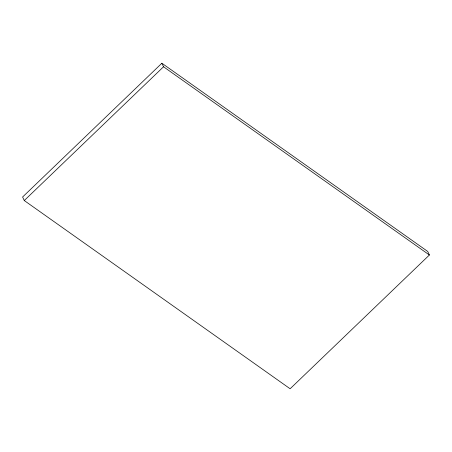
<?xml version="1.0" encoding="UTF-8"?>
<svg xmlns="http://www.w3.org/2000/svg" width="452" height="452" viewBox="0 0 452 452"><rect width="100%" height="100%" fill="white"/><g stroke="black" fill="none" stroke-linecap="round" stroke-linejoin="round"><path stroke-width="0.68" d="M161.872 63.229L22.6 197.004L24.272 200.547L290.127 388.771L429.4 254.996L427.728 251.453L161.872 63.229L163.545 66.772L429.4 254.996M24.272 200.547L163.545 66.772"/></g></svg>
